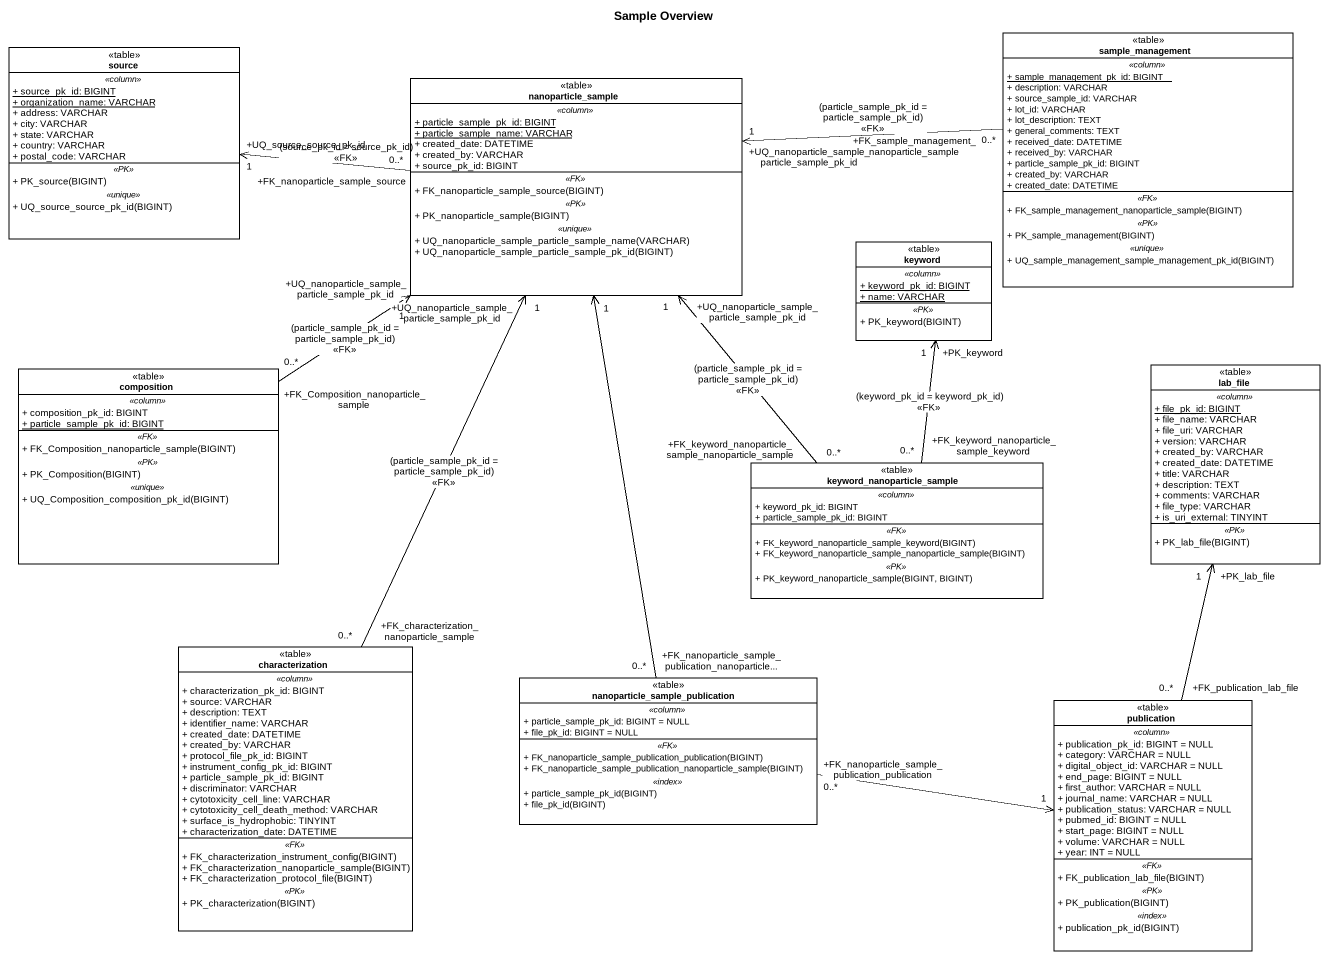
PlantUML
@startuml
title Sample Overview
hide circle
hide empty members
skinparam classAttributeIconSize 0
class source <<table>> {
  .. <<column>> ..
  {static} + source_pk_id: BIGINT
  {static} + organization_name: VARCHAR
  + address: VARCHAR
  + city: VARCHAR
  + state: VARCHAR
  + country: VARCHAR
  + postal_code: VARCHAR
  .. <<PK>> ..
  + PK_source(BIGINT)
  .. <<unique>> ..
  + UQ_source_source_pk_id(BIGINT)
}
class sample_management <<table>> {
  .. <<column>> ..
  {static} + sample_management_pk_id: BIGINT
  + description: VARCHAR
  + source_sample_id: VARCHAR
  + lot_id: VARCHAR
  + lot_description: TEXT
  + general_comments: TEXT
  + received_date: DATETIME
  + received_by: VARCHAR
  + particle_sample_pk_id: BIGINT
  + created_by: VARCHAR
  + created_date: DATETIME
  .. <<FK>> ..
  + FK_sample_management_nanoparticle_sample(BIGINT)
  .. <<PK>> ..
  + PK_sample_management(BIGINT)
  .. <<unique>> ..
  + UQ_sample_management_sample_management_pk_id(BIGINT)
}
class nanoparticle_sample <<table>> {
  .. <<column>> ..
  {static} + particle_sample_pk_id: BIGINT
  {static} + particle_sample_name: VARCHAR
  + created_date: DATETIME
  + created_by: VARCHAR
  + source_pk_id: BIGINT
  .. <<FK>> ..
  + FK_nanoparticle_sample_source(BIGINT)
  .. <<PK>> ..
  + PK_nanoparticle_sample(BIGINT)
  .. <<unique>> ..
  + UQ_nanoparticle_sample_particle_sample_name(VARCHAR)
  + UQ_nanoparticle_sample_particle_sample_pk_id(BIGINT)
}
class keyword <<table>> {
  .. <<column>> ..
  {static} + keyword_pk_id: BIGINT
  {static} + name: VARCHAR
  .. <<PK>> ..
  + PK_keyword(BIGINT)
}
class composition <<table>> {
  .. <<column>> ..
  + composition_pk_id: BIGINT
  {static} + particle_sample_pk_id: BIGINT
  .. <<FK>> ..
  + FK_Composition_nanoparticle_sample(BIGINT)
  .. <<PK>> ..
  + PK_Composition(BIGINT)
  .. <<unique>> ..
  + UQ_Composition_composition_pk_id(BIGINT)
}
class lab_file <<table>> {
  .. <<column>> ..
  {static} + file_pk_id: BIGINT
  + file_name: VARCHAR
  + file_uri: VARCHAR
  + version: VARCHAR
  + created_by: VARCHAR
  + created_date: DATETIME
  + title: VARCHAR
  + description: TEXT
  + comments: VARCHAR
  + file_type: VARCHAR
  + is_uri_external: TINYINT
  .. <<PK>> ..
  + PK_lab_file(BIGINT)
}
class keyword_nanoparticle_sample <<table>> {
  .. <<column>> ..
  + keyword_pk_id: BIGINT
  + particle_sample_pk_id: BIGINT
  .. <<FK>> ..
  + FK_keyword_nanoparticle_sample_keyword(BIGINT)
  + FK_keyword_nanoparticle_sample_nanoparticle_sample(BIGINT)
  .. <<PK>> ..
  + PK_keyword_nanoparticle_sample(BIGINT, BIGINT)
}
class characterization <<table>> {
  .. <<column>> ..
  + characterization_pk_id: BIGINT
  + source: VARCHAR
  + description: TEXT
  + identifier_name: VARCHAR
  + created_date: DATETIME
  + created_by: VARCHAR
  + protocol_file_pk_id: BIGINT
  + instrument_config_pk_id: BIGINT
  + particle_sample_pk_id: BIGINT
  + discriminator: VARCHAR
  + cytotoxicity_cell_line: VARCHAR
  + cytotoxicity_cell_death_method: VARCHAR
  + surface_is_hydrophobic: TINYINT
  + characterization_date: DATETIME
  .. <<FK>> ..
  + FK_characterization_instrument_config(BIGINT)
  + FK_characterization_nanoparticle_sample(BIGINT)
  + FK_characterization_protocol_file(BIGINT)
  .. <<PK>> ..
  + PK_characterization(BIGINT)
}
class "nanoparticle_sample_publication" as nanoparticle_sample_2 <<table>> {
  .. <<column>> ..
  + particle_sample_pk_id: BIGINT = NULL
  + file_pk_id: BIGINT = NULL
  .. <<FK>> ..
  + FK_nanoparticle_sample_publication_publication(BIGINT)
  + FK_nanoparticle_sample_publication_nanoparticle_sample(BIGINT)
  .. <<index>> ..
  + particle_sample_pk_id(BIGINT)
  + file_pk_id(BIGINT)
}
class publication <<table>> {
  .. <<column>> ..
  + publication_pk_id: BIGINT = NULL
  + category: VARCHAR = NULL
  + digital_object_id: VARCHAR = NULL
  + end_page: BIGINT = NULL
  + first_author: VARCHAR = NULL
  + journal_name: VARCHAR = NULL
  + publication_status: VARCHAR = NULL
  + pubmed_id: BIGINT = NULL
  + start_page: BIGINT = NULL
  + volume: VARCHAR = NULL
  + year: INT = NULL
  .. <<FK>> ..
  + FK_publication_lab_file(BIGINT)
  .. <<PK>> ..
  + PK_publication(BIGINT)
  .. <<index>> ..
  + publication_pk_id(BIGINT)
}
sample_management "+FK_sample_management_nanoparticle_sample\n0..*" -left-> "+UQ_nanoparticle_sample_particle_sample_pk_id\n1" nanoparticle_sample : (particle_sample_pk_id = particle_sample_pk_id)\n<<FK>>
nanoparticle_sample "+FK_nanoparticle_sample_source\n0..*" -left-> "+UQ_source_source_pk_id\n1" source : (source_pk_id = source_pk_id)\n<<FK>>
composition "+FK_Composition_nanoparticle_sample\n0..*" -up-> "+UQ_nanoparticle_sample_particle_sample_pk_id\n1" nanoparticle_sample : (particle_sample_pk_id = particle_sample_pk_id)\n<<FK>>
keyword_nanoparticle_sample "+FK_keyword_nanoparticle_sample_nanoparticle_sample\n0..*" -up-> "+UQ_nanoparticle_sample_particle_sample_pk_id\n1" nanoparticle_sample : (particle_sample_pk_id = particle_sample_pk_id)\n<<FK>>
keyword_nanoparticle_sample "+FK_keyword_nanoparticle_sample_keyword\n0..*" -up-> "+PK_keyword\n1" keyword : (keyword_pk_id = keyword_pk_id)\n<<FK>>
characterization "+FK_characterization_nanoparticle_sample\n0..*" -up-> "+UQ_nanoparticle_sample_particle_sample_pk_id\n1" nanoparticle_sample : (particle_sample_pk_id = particle_sample_pk_id)\n<<FK>>
nanoparticle_sample_2 "+FK_nanoparticle_sample_publication_nanoparticle...\n0..*" -up-> "1" nanoparticle_sample
nanoparticle_sample_2 "+FK_nanoparticle_sample_publication_publication\n0..*" -right-> "1" publication
publication "+FK_publication_lab_file\n0..*" -up-> "+PK_lab_file\n1" lab_file
@enduml
